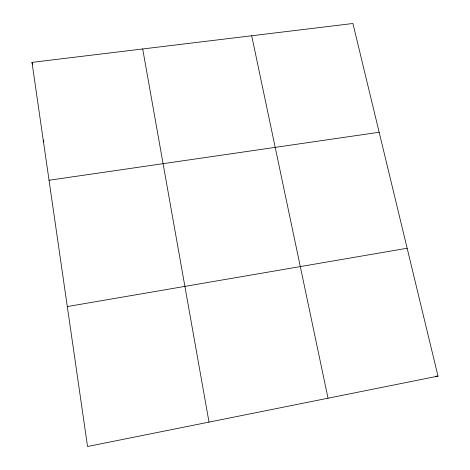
<?xml version="1.0" encoding="UTF-8"?>
<svg xmlns="http://www.w3.org/2000/svg" width="470" height="470" viewBox="0 0 470 470"><rect width="100%" height="100%" fill="white"/><g stroke="black" fill="none" stroke-linecap="round" stroke-linejoin="round"><path stroke-width="0.7" d="M438.005 376.123L87.543 446.5L31.995 62.375L352.917 23.5L438.005 376.123L435.22 376.305M67.31 306.563L407.149 248.254M49.039 180.257L379.161 132.258M43.228 140.066L43.969 142.034M31.995 62.375L32.653 64.431M251.703 35.761L328.025 398.207M142.698 48.962L209.015 422.107"/></g></svg>
